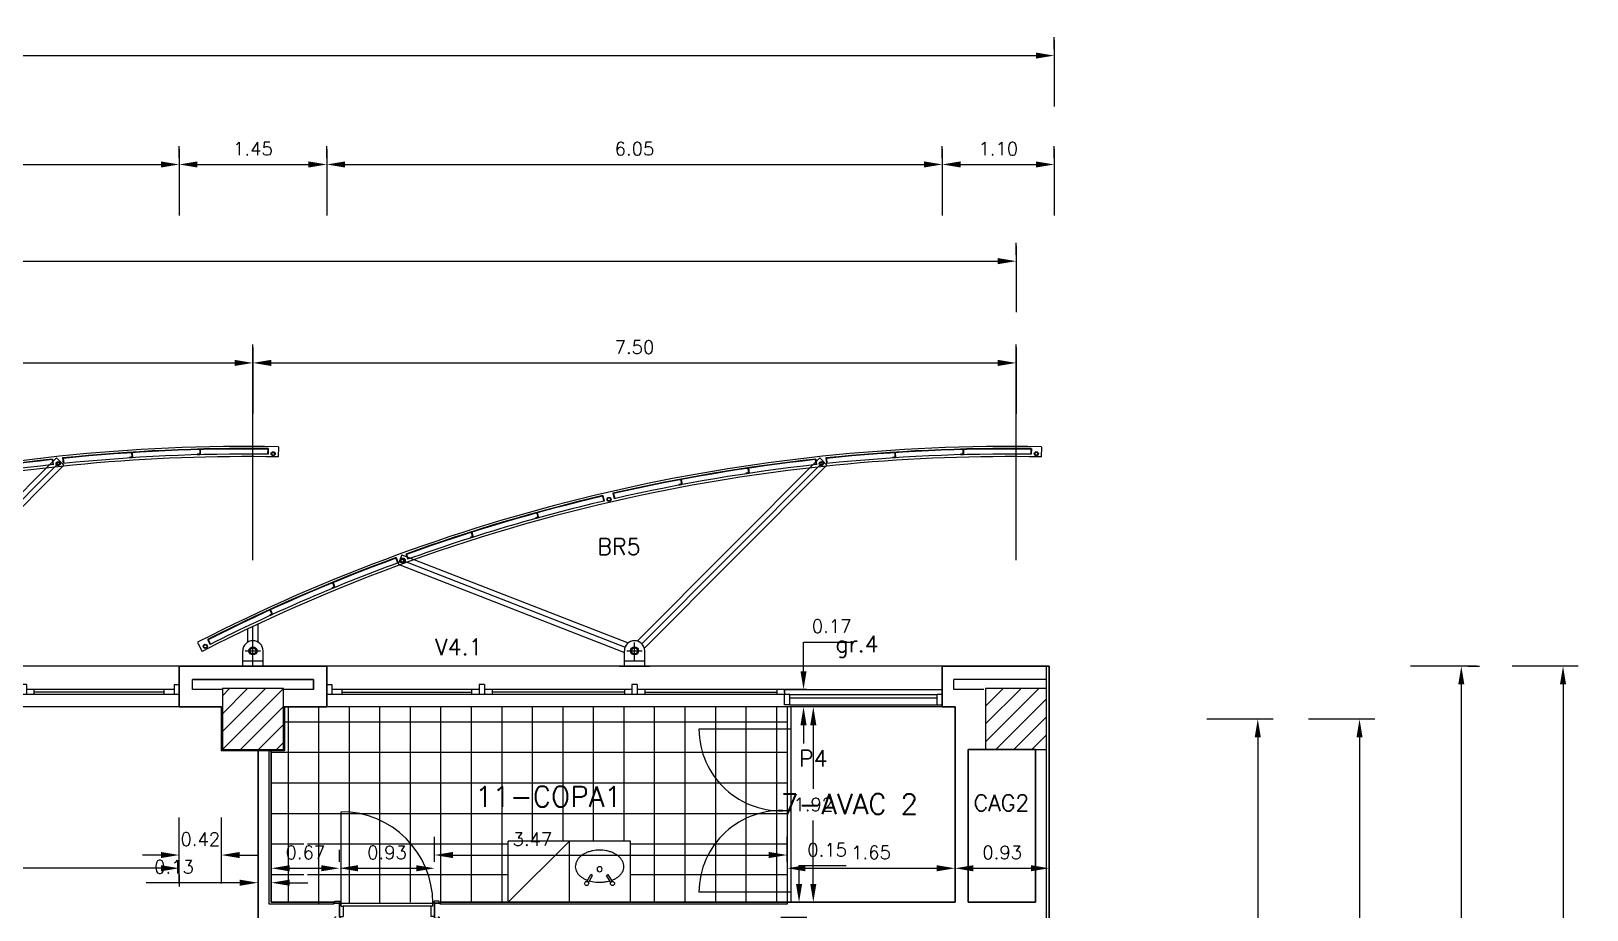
# Model space of a CAD drawing. Extents: x 19.8 to 90.6, y 5.5 to 74.
# Drawn here: x 71.85 to 87.14, y 65.36 to 74 of the extents above; entities that cross this region are included whole.
import ezdxf

# ---------------------------------------------------------------- set-up
doc = ezdxf.new("R2010")
doc.units = 0
doc.header["$MEASUREMENT"] = 0
for name, pattern in [('1st floor plan$0$Dash', [200, 100, -100]), ('1st floor plan$0$Default', [0]), ('Default', [0]), ('Solid', [0])]:
    doc.linetypes.add(name, pattern=pattern)
doc.layers.get('DEFPOINTS').update_dxf_attribs({"linetype": 'Solid'})
for name, color, linetype in [('1st floor plan$0$1F', 15, 'Continuous'), ('1st floor plan$0$1FIN', 15, 'Continuous'), ('1st floor plan$0$2F', 7, 'Continuous'), ('1st floor plan$0$2FIN', 7, 'Continuous'), ('1st floor plan$0$CAI', 52, 'Continuous'), ('1st floor plan$0$CAIX', 52, 'Continuous'), ('1st floor plan$0$Equipment', 92, '1st floor plan$0$Default'), ('1st floor plan$0$FACH', 142, 'Continuous'), ('1st floor plan$0$Hatch', 15, 'Continuous'), ('1st floor plan$0$Pillars', 30, 'Continuous'), ('Dimensions (COTAS)', 212, 'Solid'), ('Text O', 212, 'Default'), ('VAO', 132, 'Default'), ('Xref_Plan', 7, 'Continuous')]:
    doc.layers.add(name, color=color, linetype=linetype)
doc.layers.add('1st floor plan$0$Interior Walls', color=7, linetype='Continuous', lineweight=30)
doc.layers.add('1st floor plan$0$Partitions', color=7, linetype='Continuous', lineweight=30)
doc.layers.add('PAVM', color=8, linetype='Continuous', plot=False)
doc.styles.add('Simplex', font='SIMPLEX.SHX')
doc.dimstyles.get("Standard").update_dxf_attribs({"dimtxt": 0.13, "dimasz": 0.18, "dimexe": 0.18, "dimexo": 0.0625, "dimgap": 0.09, "dimtad": 1, "dimtih": 1, "dimtoh": 1, "dimzin": 0, "dimdsep": 46, "dimtxsty": 'Simplex', "dimcen": 0.09, "dimadec": 0, "dimazin": 0, "dimtfac": 1, "dimtofl": 0, "dimtmove": 0, "dimatfit": 3, "dimfxl": 1, "dimtolj": 1, "dimtzin": 0, "dimarcsym": 0})

# ---------------------------------------------------------------- blocks, each defined once
blk = doc.blocks.new('*D76')
at = {"layer": 'DEFPOINTS', "color": 0}
for p in [(29.026, 71.737), (81.526, 71.737), (81.526, 71.737)]:
    blk.add_point(p, dxfattribs=at)
at = {"layer": 'Dimensions (COTAS)', "color": 0, "lineweight": -2}
for p, q in [((29.026, 71.799), (29.026, 71.917)), ((81.526, 71.799), (81.526, 71.917)), ((29.206, 71.737), (81.346, 71.737))]:
    blk.add_line(p, q, dxfattribs=at)
at = {"layer": 'Dimensions (COTAS)', "color": 0}
for points in [[(29.206, 71.767), (29.206, 71.707), (29.026, 71.737)], [(81.346, 71.767), (81.346, 71.707), (81.526, 71.737)]]:
    blk.add_solid(points, dxfattribs=at)
at = {"layer": 'Dimensions (COTAS)', "color": 0, "insert": (55.276, 71.892), "char_height": 0.13, "attachment_point": 5, "style": 'Simplex'}
blk.add_mtext('\\A1;52.50', dxfattribs=at)
blk = doc.blocks.new('*D77')
at = {"layer": 'DEFPOINTS', "color": 0}
for p in [(28.506, 73.757), (81.901, 73.757), (81.901, 73.757)]:
    blk.add_point(p, dxfattribs=at)
at = {"layer": 'Dimensions (COTAS)', "color": 0, "lineweight": -2}
for p, q in [((28.506, 73.82), (28.506, 73.937)), ((81.901, 73.82), (81.901, 73.937)), ((28.686, 73.757), (81.721, 73.757))]:
    blk.add_line(p, q, dxfattribs=at)
at = {"layer": 'Dimensions (COTAS)', "color": 0}
for points in [[(28.686, 73.787), (28.686, 73.727), (28.506, 73.757)], [(81.721, 73.787), (81.721, 73.727), (81.901, 73.757)]]:
    blk.add_solid(points, dxfattribs=at)
at = {"layer": 'Dimensions (COTAS)', "color": 0, "insert": (55.204, 73.912), "char_height": 0.13, "attachment_point": 5, "style": 'Simplex'}
blk.add_mtext('\\A1;53.40', dxfattribs=at)
blk = doc.blocks.new('*D227')
at = {"layer": 'DEFPOINTS', "color": 0}
for p in [(84.901, 67.237), (84.901, 67.237), (84.901, 52.237)]:
    blk.add_point(p, dxfattribs=at)
at = {"layer": 'Dimensions (COTAS)', "color": 0, "lineweight": -2}
for p, q in [((84.839, 67.237), (84.721, 67.237)), ((84.901, 67.057), (84.901, 59.892)), ((84.901, 52.417), (84.901, 59.582)), ((84.839, 52.237), (84.721, 52.237))]:
    blk.add_line(p, q, dxfattribs=at)
at = {"layer": 'Dimensions (COTAS)', "color": 0}
for points in [[(84.871, 67.057), (84.931, 67.057), (84.901, 67.237)], [(84.871, 52.417), (84.931, 52.417), (84.901, 52.237)]]:
    blk.add_solid(points, dxfattribs=at)
at = {"layer": 'Dimensions (COTAS)', "color": 0, "insert": (84.901, 59.737), "char_height": 0.13, "attachment_point": 5, "style": 'Simplex'}
blk.add_mtext('\\A1;15.00', dxfattribs=at)
blk = doc.blocks.new('*D228')
at = {"layer": 'DEFPOINTS', "color": 0}
for p in [(85.901, 67.757), (85.901, 51.882), (85.901, 51.882)]:
    blk.add_point(p, dxfattribs=at)
at = {"layer": 'Dimensions (COTAS)', "color": 0, "lineweight": -2}
for p, q in [((85.964, 67.757), (86.081, 67.757)), ((85.901, 67.577), (85.901, 59.975)), ((85.901, 52.062), (85.901, 59.665)), ((85.839, 51.882), (85.721, 51.882))]:
    blk.add_line(p, q, dxfattribs=at)
at = {"layer": 'Dimensions (COTAS)', "color": 0}
for points in [[(85.871, 67.577), (85.931, 67.577), (85.901, 67.757)], [(85.871, 52.062), (85.931, 52.062), (85.901, 51.882)]]:
    blk.add_solid(points, dxfattribs=at)
at = {"layer": 'Dimensions (COTAS)', "color": 0, "insert": (85.901, 59.82), "char_height": 0.13, "attachment_point": 5, "style": 'Simplex'}
blk.add_mtext('\\A1;15.88', dxfattribs=at)
blk = doc.blocks.new('*D229')
at = {"layer": 'DEFPOINTS', "color": 0}
for p in [(86.901, 67.757), (86.901, 67.757), (86.901, 37.757)]:
    blk.add_point(p, dxfattribs=at)
at = {"layer": 'Dimensions (COTAS)', "color": 0, "lineweight": -2}
for p, q in [((86.839, 67.757), (86.721, 67.757)), ((86.901, 67.577), (86.901, 52.912)), ((86.901, 37.937), (86.901, 52.602)), ((86.839, 37.757), (86.721, 37.757))]:
    blk.add_line(p, q, dxfattribs=at)
at = {"layer": 'Dimensions (COTAS)', "color": 0}
for points in [[(86.871, 67.577), (86.931, 67.577), (86.901, 67.757)], [(86.871, 37.937), (86.931, 37.937), (86.901, 37.757)]]:
    blk.add_solid(points, dxfattribs=at)
at = {"layer": 'Dimensions (COTAS)', "color": 0, "insert": (86.901, 52.757), "char_height": 0.13, "attachment_point": 5, "style": 'Simplex'}
blk.add_mtext('\\A1;30.00', dxfattribs=at)
blk = doc.blocks.new('*D340')
at = {"layer": 'DEFPOINTS', "color": 0}
for p in [(74.026, 70.737), (66.526, 68.737), (74.026, 68.737)]:
    blk.add_point(p, dxfattribs=at)
at = {"layer": 'Dimensions (COTAS)', "color": 0, "lineweight": -2}
for p, q in [((66.526, 68.799), (66.526, 70.917)), ((74.026, 68.799), (74.026, 70.917)), ((66.706, 70.737), (73.846, 70.737))]:
    blk.add_line(p, q, dxfattribs=at)
at = {"layer": 'Dimensions (COTAS)', "color": 0}
for points in [[(66.706, 70.767), (66.706, 70.707), (66.526, 70.737)], [(73.846, 70.767), (73.846, 70.707), (74.026, 70.737)]]:
    blk.add_solid(points, dxfattribs=at)
at = {"layer": 'Dimensions (COTAS)', "color": 0, "insert": (70.276, 70.892), "char_height": 0.13, "attachment_point": 5, "style": 'Simplex'}
blk.add_mtext('\\A1;7.50', dxfattribs=at)
blk = doc.blocks.new('*D360')
at = {"layer": 'DEFPOINTS', "color": 0}
for p in [(81.526, 70.737), (74.026, 68.737), (81.526, 68.737)]:
    blk.add_point(p, dxfattribs=at)
at = {"layer": 'Dimensions (COTAS)', "color": 0, "lineweight": -2}
for p, q in [((74.026, 68.799), (74.026, 70.917)), ((81.526, 68.799), (81.526, 70.917)), ((74.206, 70.737), (81.346, 70.737))]:
    blk.add_line(p, q, dxfattribs=at)
at = {"layer": 'Dimensions (COTAS)', "color": 0}
for points in [[(74.206, 70.767), (74.206, 70.707), (74.026, 70.737)], [(81.346, 70.767), (81.346, 70.707), (81.526, 70.737)]]:
    blk.add_solid(points, dxfattribs=at)
at = {"layer": 'Dimensions (COTAS)', "color": 0, "insert": (77.776, 70.892), "char_height": 0.13, "attachment_point": 5, "style": 'Simplex'}
blk.add_mtext('\\A1;7.50', dxfattribs=at)
blk = doc.blocks.new('*D361')
at = {"layer": 'DEFPOINTS', "color": 0}
for p in [(79.276, 65.901), (75.811, 65.771), (79.276, 65.771)]:
    blk.add_point(p, dxfattribs=at)
at = {"layer": 'Dimensions (COTAS)', "color": 0, "lineweight": -2}
for p, q in [((75.811, 65.834), (75.811, 66.081)), ((79.276, 65.834), (79.276, 66.081)), ((75.991, 65.901), (79.096, 65.901))]:
    blk.add_line(p, q, dxfattribs=at)
at = {"layer": 'Dimensions (COTAS)', "color": 0}
for points in [[(75.991, 65.931), (75.991, 65.871), (75.811, 65.901)], [(79.096, 65.931), (79.096, 65.871), (79.276, 65.901)]]:
    blk.add_solid(points, dxfattribs=at)
at = {"layer": 'Dimensions (COTAS)', "color": 0, "insert": (76.773, 66.056), "char_height": 0.13, "attachment_point": 5, "style": 'Simplex'}
blk.add_mtext('\\A1;3.47', dxfattribs=at)
blk = doc.blocks.new('*D371')
at = {"layer": 'DEFPOINTS', "color": 0}
for p in [(67.251, 65.771), (67.251, 65.771), (73.301, 65.771)]:
    blk.add_point(p, dxfattribs=at)
at = {"layer": 'Dimensions (COTAS)', "color": 0, "lineweight": -2}
for p, q in [((67.251, 65.834), (67.251, 65.951)), ((73.121, 65.771), (67.431, 65.771)), ((73.301, 65.709), (73.301, 65.591))]:
    blk.add_line(p, q, dxfattribs=at)
at = {"layer": 'Dimensions (COTAS)', "color": 0}
for points in [[(67.431, 65.801), (67.431, 65.741), (67.251, 65.771)], [(73.121, 65.801), (73.121, 65.741), (73.301, 65.771)]]:
    blk.add_solid(points, dxfattribs=at)
at = {"layer": 'Dimensions (COTAS)', "color": 0, "insert": (70.276, 65.926), "char_height": 0.13, "attachment_point": 5, "style": 'Simplex'}
blk.add_mtext('\\A1;6.05', dxfattribs=at)
blk = doc.blocks.new('*D373')
at = {"layer": 'DEFPOINTS', "color": 0}
for p in [(74.206, 65.771), (74.877, 65.771), (74.877, 65.771)]:
    blk.add_point(p, dxfattribs=at)
at = {"layer": 'Dimensions (COTAS)', "color": 0, "lineweight": -2}
for p, q in [((74.206, 65.834), (74.206, 65.951)), ((74.877, 65.834), (74.877, 65.951)), ((74.386, 65.771), (74.697, 65.771))]:
    blk.add_line(p, q, dxfattribs=at)
at = {"layer": 'Dimensions (COTAS)', "color": 0}
for points in [[(74.386, 65.801), (74.386, 65.741), (74.206, 65.771)], [(74.697, 65.801), (74.697, 65.741), (74.877, 65.771)]]:
    blk.add_solid(points, dxfattribs=at)
at = {"layer": 'Dimensions (COTAS)', "color": 0, "insert": (74.542, 65.926), "char_height": 0.13, "attachment_point": 5, "style": 'Simplex'}
blk.add_mtext('\\A1;0.67', dxfattribs=at)
blk = doc.blocks.new('*D374')
at = {"layer": 'DEFPOINTS', "color": 0}
for p in [(73.301, 65.901), (73.301, 65.771), (73.716, 65.771)]:
    blk.add_point(p, dxfattribs=at)
at = {"layer": 'Dimensions (COTAS)', "color": 0, "lineweight": -2}
for p, q in [((73.301, 65.834), (73.301, 66.081)), ((73.716, 65.834), (73.716, 66.081)), ((73.121, 65.901), (72.941, 65.901)), ((73.896, 65.901), (74.076, 65.901))]:
    blk.add_line(p, q, dxfattribs=at)
at = {"layer": 'Dimensions (COTAS)', "color": 0}
for points in [[(73.121, 65.931), (73.121, 65.871), (73.301, 65.901)], [(73.896, 65.931), (73.896, 65.871), (73.716, 65.901)]]:
    blk.add_solid(points, dxfattribs=at)
at = {"layer": 'Dimensions (COTAS)', "color": 0, "insert": (73.509, 66.056), "char_height": 0.13, "attachment_point": 5, "style": 'Simplex'}
blk.add_mtext('\\A1;0.42', dxfattribs=at)
blk = doc.blocks.new('L')
at = {"color": 0}
blk.add_line((0, 0.15), (0, -0.5), dxfattribs=at)
blk = doc.blocks.new('*D375')
at = {"layer": 'DEFPOINTS', "color": 0}
for p in [(74.076, 65.771), (74.206, 65.771), (74.206, 65.629)]:
    blk.add_point(p, dxfattribs=at)
at = {"layer": 'Dimensions (COTAS)', "color": 0, "lineweight": -2}
for p, q in [((73.896, 65.629), (72.976, 65.629)), ((74.076, 65.709), (74.076, 65.449)), ((74.206, 65.709), (74.206, 65.449)), ((74.386, 65.629), (74.566, 65.629))]:
    blk.add_line(p, q, dxfattribs=at)
at = {"layer": 'Dimensions (COTAS)', "color": 0}
for points in [[(73.896, 65.659), (73.896, 65.599), (74.076, 65.629)], [(74.386, 65.659), (74.386, 65.599), (74.206, 65.629)]]:
    blk.add_solid(points, dxfattribs=at)
at = {"layer": 'Dimensions (COTAS)', "color": 0, "insert": (73.251, 65.784), "char_height": 0.13, "attachment_point": 5, "style": 'Simplex'}
blk.add_mtext('\\A1;0.13', dxfattribs=at)
blk = doc.blocks.new('P90-13')
at = {"color": 0}
for p, q in [((0, 0), (0, 0.9)), ((-0.062, 0.005), (-0.062, 0.02)), ((-0.062, 0.02), (-0.012, 0.02)), ((-0.062, 0.005), (-0.057, 0.005)), ((-0.057, 0), (-0.057, 0.005)), ((-0.017, 0), (-0.017, 0.005)), ((-0.017, 0.005), (-0.012, 0.005)), ((-0.017, 0), (0, 0)), ((-0.012, 0.005), (-0.012, 0.02)), ((0, 0), (0.9, 0)), ((0, -0.03), (0, 0)), ((0.962, 0.02), (0.912, 0.02)), ((0.912, 0.005), (0.912, 0.02)), ((0.917, 0.005), (0.912, 0.005)), ((0.917, 0), (0.917, 0.005)), ((0.962, 0.005), (0.957, 0.005)), ((0.957, 0), (0.957, 0.005)), ((0.962, 0.005), (0.962, 0.02)), ((-0.062, -0.135), (-0.062, -0.15)), ((-0.062, -0.135), (-0.057, -0.135)), ((-0.062, -0.15), (-0.012, -0.15)), ((-0.057, -0.13), (-0.057, -0.135)), ((-0.017, -0.13), (-0.017, -0.135)), ((-0.017, -0.13), (0.02, -0.13)), ((-0.017, -0.135), (-0.012, -0.135)), ((-0.012, -0.135), (-0.012, -0.15)), ((0, -0.03), (0.02, -0.03)), ((0.88, -0.03), (0.02, -0.03)), ((0.02, -0.03), (0.02, -0.13)), ((0.9, -0.03), (0.88, -0.03)), ((0.88, -0.03), (0.88, -0.13)), ((0.917, -0.13), (0.88, -0.13)), ((0.917, 0), (0.9, 0)), ((0.9, -0.03), (0.9, 0)), ((0.917, -0.135), (0.912, -0.135)), ((0.912, -0.135), (0.912, -0.15)), ((0.962, -0.15), (0.912, -0.15)), ((0.917, -0.13), (0.917, -0.135)), ((0.957, -0.13), (0.957, -0.135)), ((0.962, -0.135), (0.957, -0.135)), ((0.962, -0.135), (0.962, -0.15))]:
    blk.add_line(p, q, dxfattribs=at)
blk.add_arc((0, 0), 0.9, 360, 90, dxfattribs=at)
blk = doc.blocks.new('*D376')
at = {"layer": 'DEFPOINTS', "color": 0}
for p in [(74.877, 65.771), (75.811, 65.771), (75.811, 65.771)]:
    blk.add_point(p, dxfattribs=at)
at = {"layer": 'Dimensions (COTAS)', "color": 0, "lineweight": -2}
for p, q in [((74.877, 65.834), (74.877, 65.951)), ((75.811, 65.834), (75.811, 65.951)), ((75.057, 65.771), (75.631, 65.771))]:
    blk.add_line(p, q, dxfattribs=at)
at = {"layer": 'Dimensions (COTAS)', "color": 0}
for points in [[(75.057, 65.801), (75.057, 65.741), (74.877, 65.771)], [(75.631, 65.801), (75.631, 65.741), (75.811, 65.771)]]:
    blk.add_solid(points, dxfattribs=at)
at = {"layer": 'Dimensions (COTAS)', "color": 0, "insert": (75.344, 65.926), "char_height": 0.13, "attachment_point": 5, "style": 'Simplex'}
blk.add_mtext('\\A1;0.93', dxfattribs=at)
blk = doc.blocks.new('*D377')
at = {"layer": 'DEFPOINTS', "color": 0}
for p in [(83.901, 67.237), (83.901, 67.237), (83.901, 59.737)]:
    blk.add_point(p, dxfattribs=at)
at = {"layer": 'Dimensions (COTAS)', "color": 0, "lineweight": -2}
for p, q in [((83.839, 67.237), (83.721, 67.237)), ((83.901, 67.057), (83.901, 63.642)), ((83.901, 59.917), (83.901, 63.332)), ((83.839, 59.737), (83.721, 59.737))]:
    blk.add_line(p, q, dxfattribs=at)
at = {"layer": 'Dimensions (COTAS)', "color": 0}
for points in [[(83.871, 67.057), (83.931, 67.057), (83.901, 67.237)], [(83.871, 59.917), (83.931, 59.917), (83.901, 59.737)]]:
    blk.add_solid(points, dxfattribs=at)
at = {"layer": 'Dimensions (COTAS)', "color": 0, "insert": (83.901, 63.487), "char_height": 0.13, "attachment_point": 5, "style": 'Simplex'}
blk.add_mtext('\\A1;7.50', dxfattribs=at)
blk = doc.blocks.new('*D391')
at = {"layer": 'DEFPOINTS', "color": 0}
for p in [(79.437, 67.527), (79.533, 67.527), (79.533, 67.357)]:
    blk.add_point(p, dxfattribs=at)
at = {"layer": 'Dimensions (COTAS)', "color": 0, "lineweight": -2}
for p, q in [((79.437, 67.707), (79.437, 67.994)), ((79.437, 67.994), (79.898, 67.994)), ((79.47, 67.527), (79.257, 67.527)), ((79.47, 67.357), (79.257, 67.357)), ((79.437, 67.177), (79.437, 66.997))]:
    blk.add_line(p, q, dxfattribs=at)
at = {"layer": 'Dimensions (COTAS)', "color": 0}
for points in [[(79.407, 67.707), (79.467, 67.707), (79.437, 67.527)], [(79.407, 67.177), (79.467, 67.177), (79.437, 67.357)]]:
    blk.add_solid(points, dxfattribs=at)
at = {"layer": 'Dimensions (COTAS)', "color": 0, "insert": (79.713, 68.149), "char_height": 0.13, "attachment_point": 5, "style": 'Simplex'}
blk.add_mtext('\\A1;0.17', dxfattribs=at)
blk = doc.blocks.new('*D392')
at = {"layer": 'DEFPOINTS', "color": 0}
for p in [(79.533, 67.357), (79.533, 67.357), (79.533, 65.437)]:
    blk.add_point(p, dxfattribs=at)
at = {"layer": 'Dimensions (COTAS)', "color": 0, "lineweight": -2}
for p, q in [((79.47, 67.357), (79.353, 67.357)), ((79.533, 67.177), (79.533, 66.552)), ((79.533, 65.617), (79.533, 66.242)), ((79.47, 65.437), (79.353, 65.437))]:
    blk.add_line(p, q, dxfattribs=at)
at = {"layer": 'Dimensions (COTAS)', "color": 0}
for points in [[(79.503, 67.177), (79.563, 67.177), (79.533, 67.357)], [(79.503, 65.617), (79.563, 65.617), (79.533, 65.437)]]:
    blk.add_solid(points, dxfattribs=at)
at = {"layer": 'Dimensions (COTAS)', "color": 0, "insert": (79.533, 66.397), "char_height": 0.13, "attachment_point": 5, "style": 'Simplex'}
blk.add_mtext('\\A1;1.92', dxfattribs=at)
blk = doc.blocks.new('*D393')
at = {"layer": 'DEFPOINTS', "color": 0}
for p in [(79.276, 65.771), (80.926, 65.771), (80.926, 65.771)]:
    blk.add_point(p, dxfattribs=at)
at = {"layer": 'Dimensions (COTAS)', "color": 0, "lineweight": -2}
for p, q in [((79.276, 65.834), (79.276, 65.951)), ((80.926, 65.834), (80.926, 65.951)), ((79.456, 65.771), (80.746, 65.771))]:
    blk.add_line(p, q, dxfattribs=at)
at = {"layer": 'Dimensions (COTAS)', "color": 0}
for points in [[(79.456, 65.801), (79.456, 65.741), (79.276, 65.771)], [(80.746, 65.801), (80.746, 65.741), (80.926, 65.771)]]:
    blk.add_solid(points, dxfattribs=at)
at = {"layer": 'Dimensions (COTAS)', "color": 0, "insert": (80.101, 65.926), "char_height": 0.13, "attachment_point": 5, "style": 'Simplex'}
blk.add_mtext('\\A1;1.65', dxfattribs=at)
blk = doc.blocks.new('*D394')
at = {"layer": 'DEFPOINTS', "color": 0}
for p in [(79.393, 65.437), (79.533, 65.437), (79.533, 65.287)]:
    blk.add_point(p, dxfattribs=at)
at = {"layer": 'Dimensions (COTAS)', "color": 0, "lineweight": -2}
for p, q in [((79.393, 65.617), (79.393, 65.797)), ((79.393, 65.797), (79.855, 65.797)), ((79.47, 65.437), (79.213, 65.437)), ((79.47, 65.287), (79.213, 65.287)), ((79.393, 65.107), (79.393, 64.927))]:
    blk.add_line(p, q, dxfattribs=at)
at = {"layer": 'Dimensions (COTAS)', "color": 0}
for points in [[(79.363, 65.617), (79.423, 65.617), (79.393, 65.437)], [(79.363, 65.107), (79.423, 65.107), (79.393, 65.287)]]:
    blk.add_solid(points, dxfattribs=at)
at = {"layer": 'Dimensions (COTAS)', "color": 0, "insert": (79.669, 65.952), "char_height": 0.13, "attachment_point": 5, "style": 'Simplex'}
blk.add_mtext('\\A1;0.15', dxfattribs=at)
blk = doc.blocks.new('*D395')
at = {"layer": 'DEFPOINTS', "color": 0}
for p in [(80.926, 65.771), (81.851, 65.771), (81.851, 65.771)]:
    blk.add_point(p, dxfattribs=at)
at = {"layer": 'Dimensions (COTAS)', "color": 0, "lineweight": -2}
for p, q in [((80.926, 65.834), (80.926, 65.951)), ((81.851, 65.834), (81.851, 65.951)), ((81.106, 65.771), (81.671, 65.771))]:
    blk.add_line(p, q, dxfattribs=at)
at = {"layer": 'Dimensions (COTAS)', "color": 0}
for points in [[(81.106, 65.801), (81.106, 65.741), (80.926, 65.771)], [(81.671, 65.801), (81.671, 65.741), (81.851, 65.771)]]:
    blk.add_solid(points, dxfattribs=at)
at = {"layer": 'Dimensions (COTAS)', "color": 0, "insert": (81.389, 65.926), "char_height": 0.13, "attachment_point": 5, "style": 'Simplex'}
blk.add_mtext('\\A1;0.93', dxfattribs=at)
blk = doc.blocks.new('*D396')
at = {"layer": 'DEFPOINTS', "color": 0}
for p in [(74.751, 72.687), (80.801, 72.687), (80.801, 72.687)]:
    blk.add_point(p, dxfattribs=at)
at = {"layer": 'Dimensions (COTAS)', "color": 0, "lineweight": -2}
for p, q in [((74.751, 72.749), (74.751, 72.867)), ((74.931, 72.687), (80.621, 72.687)), ((80.801, 72.624), (80.801, 72.507))]:
    blk.add_line(p, q, dxfattribs=at)
at = {"layer": 'Dimensions (COTAS)', "color": 0}
for points in [[(74.931, 72.717), (74.931, 72.657), (74.751, 72.687)], [(80.621, 72.717), (80.621, 72.657), (80.801, 72.687)]]:
    blk.add_solid(points, dxfattribs=at)
at = {"layer": 'Dimensions (COTAS)', "color": 0, "insert": (77.776, 72.842), "char_height": 0.13, "attachment_point": 5, "style": 'Simplex'}
blk.add_mtext('\\A1;6.05', dxfattribs=at)
blk = doc.blocks.new('*D397')
at = {"layer": 'DEFPOINTS', "color": 0}
for p in [(67.251, 72.687), (73.301, 72.687), (73.301, 72.687)]:
    blk.add_point(p, dxfattribs=at)
at = {"layer": 'Dimensions (COTAS)', "color": 0, "lineweight": -2}
for p, q in [((67.251, 72.749), (67.251, 72.867)), ((73.301, 72.749), (73.301, 72.867)), ((67.431, 72.687), (73.121, 72.687))]:
    blk.add_line(p, q, dxfattribs=at)
at = {"layer": 'Dimensions (COTAS)', "color": 0}
for points in [[(67.431, 72.717), (67.431, 72.657), (67.251, 72.687)], [(73.121, 72.717), (73.121, 72.657), (73.301, 72.687)]]:
    blk.add_solid(points, dxfattribs=at)
at = {"layer": 'Dimensions (COTAS)', "color": 0, "insert": (70.276, 72.842), "char_height": 0.13, "attachment_point": 5, "style": 'Simplex'}
blk.add_mtext('\\A1;6.05', dxfattribs=at)
blk = doc.blocks.new('*D398')
at = {"layer": 'DEFPOINTS', "color": 0}
for p in [(73.301, 72.687), (74.751, 72.687), (74.751, 72.687)]:
    blk.add_point(p, dxfattribs=at)
at = {"layer": 'Dimensions (COTAS)', "color": 0, "lineweight": -2}
for p, q in [((73.301, 72.749), (73.301, 72.867)), ((73.481, 72.687), (74.571, 72.687)), ((74.751, 72.624), (74.751, 72.507))]:
    blk.add_line(p, q, dxfattribs=at)
at = {"layer": 'Dimensions (COTAS)', "color": 0}
for points in [[(73.481, 72.717), (73.481, 72.657), (73.301, 72.687)], [(74.571, 72.717), (74.571, 72.657), (74.751, 72.687)]]:
    blk.add_solid(points, dxfattribs=at)
at = {"layer": 'Dimensions (COTAS)', "color": 0, "insert": (74.026, 72.842), "char_height": 0.13, "attachment_point": 5, "style": 'Simplex'}
blk.add_mtext('\\A1;1.45', dxfattribs=at)
blk = doc.blocks.new('*D399')
at = {"layer": 'DEFPOINTS', "color": 0}
for p in [(80.801, 72.687), (81.901, 72.687), (81.901, 72.687)]:
    blk.add_point(p, dxfattribs=at)
at = {"layer": 'Dimensions (COTAS)', "color": 0, "lineweight": -2}
for p, q in [((80.801, 72.749), (80.801, 72.867)), ((81.901, 72.749), (81.901, 72.867)), ((80.981, 72.687), (81.721, 72.687))]:
    blk.add_line(p, q, dxfattribs=at)
at = {"layer": 'Dimensions (COTAS)', "color": 0}
for points in [[(80.981, 72.717), (80.981, 72.657), (80.801, 72.687)], [(81.721, 72.717), (81.721, 72.657), (81.901, 72.687)]]:
    blk.add_solid(points, dxfattribs=at)
at = {"layer": 'Dimensions (COTAS)', "color": 0, "insert": (81.351, 72.842), "char_height": 0.13, "attachment_point": 5, "style": 'Simplex'}
blk.add_mtext('\\A1;1.10', dxfattribs=at)
blk = doc.blocks.new('1st floor plan$0$J1')
at = {"layer": '1st floor plan$0$2F', "linetype": 'Continuous'}
for p, q in [((6.05, 0.4), (0, 0.4)), ((6.05, 0), (0, 0))]:
    blk.add_line(p, q, dxfattribs=at)
at = {"layer": '1st floor plan$0$CAI'}
for p, q in [((0, 0.22), (0.05, 0.22)), ((0, 0.12), (0, 0.22)), ((2.925, 0.17), (2.925, 0.12)), ((3, 0.22), (3, 0.12)), ((3.05, 0.22), (3.05, 0.12)), ((3.125, 0.17), (3.125, 0.12)), ((6.05, 0.22), (6.05, 0.12))]:
    blk.add_line(p, q, dxfattribs=at)
at = {"layer": '1st floor plan$0$CAI', "linetype": 'Continuous'}
for p, q in [((0.05, 0.22), (0.05, 0.12)), ((1.5, 0.17), (0.05, 0.17)), ((0.15, 0.17), (0.15, 0.12)), ((1.425, 0.12), (1.425, 0.17)), ((1.55, 0.22), (1.5, 0.22)), ((1.5, 0.22), (1.5, 0.12)), ((1.55, 0.22), (1.55, 0.12)), ((3, 0.17), (1.55, 0.17)), ((1.625, 0.17), (1.625, 0.12)), ((3.05, 0.22), (3, 0.22)), ((4.5, 0.17), (3.05, 0.17)), ((4.425, 0.17), (4.425, 0.12)), ((4.55, 0.22), (4.5, 0.22)), ((4.5, 0.22), (4.5, 0.12)), ((4.55, 0.22), (4.55, 0.12)), ((6, 0.17), (4.55, 0.17)), ((4.625, 0.12), (4.625, 0.17)), ((5.9, 0.17), (5.9, 0.12)), ((6, 0.22), (6.05, 0.22)), ((6, 0.22), (6, 0.12)), ((6.05, 0.12), (0, 0.12)), ((1.55, 0.12), (1.5, 0.12))]:
    blk.add_line(p, q, dxfattribs=at)
at = {"layer": '1st floor plan$0$CAI', "color": 15}
for p, q in [((0.15, 0.145), (1.425, 0.145)), ((2.925, 0.145), (1.625, 0.145)), ((3.125, 0.145), (4.425, 0.145)), ((5.9, 0.145), (4.625, 0.145))]:
    blk.add_line(p, q, dxfattribs=at)
blk = doc.blocks.new('1st floor plan$0$BR 5')
at = {"color": 0}
for p, q in [((4, 2.156), (3.998, 2.056)), ((1.82, 2.046), (0.026, 0.247)), ((1.836, 1.991), (0.071, 0.221)), ((1.776, 2.03), (1.782, 1.98)), ((1.776, 2.03), (1.782, 1.98)), ((1.781, 2.035), (1.787, 1.98)), ((1.781, 2.035), (1.787, 1.98)), ((1.82, 2.046), (1.891, 1.975)), ((1.88, 2.046), (1.886, 1.991)), ((1.886, 2.041), (1.891, 1.991)), ((2.535, 2.051), (2.535, 2.046)), ((2.535, 2.051), (2.535, 2.046)), ((2.557, 2.098), (2.559, 2.053)), ((2.557, 2.098), (2.559, 2.053)), ((2.562, 2.098), (2.565, 2.048)), ((2.562, 2.098), (2.565, 2.048)), ((3.203, 2.082), (3.203, 2.077)), ((3.203, 2.082), (3.203, 2.077)), ((3.227, 2.128), (3.228, 2.083)), ((3.227, 2.128), (3.228, 2.083)), ((3.232, 2.128), (3.233, 2.078)), ((3.232, 2.128), (3.233, 2.078)), ((3.895, 2.133), (3.894, 2.083)), ((3.895, 2.133), (3.894, 2.083)), ((3.9, 2.138), (3.899, 2.083)), ((3.9, 2.138), (3.899, 2.083)), ((1.891, 1.975), (0.097, 0.176)), ((1.096, 1.896), (1.096, 1.891)), ((1.096, 1.896), (1.096, 1.891)), ((1.114, 1.944), (1.12, 1.899)), ((1.114, 1.944), (1.12, 1.899)), ((1.119, 1.945), (1.126, 1.895)), ((1.119, 1.945), (1.126, 1.895)), ((-0.213, 1.699), (-0.2, 1.645)), ((-0.213, 1.699), (-0.2, 1.645)), ((-0.207, 1.695), (-0.195, 1.647)), ((-0.207, 1.695), (-0.195, 1.647)), ((0.436, 1.784), (0.437, 1.779)), ((0.436, 1.784), (0.437, 1.779)), ((0.452, 1.833), (0.461, 1.788)), ((0.452, 1.833), (0.461, 1.788)), ((0.457, 1.833), (0.467, 1.784)), ((0.457, 1.833), (0.467, 1.784)), ((-0.314, 1.67), (-0.303, 1.622)), ((-0.31, 1.676), (-0.298, 1.623)), ((-0.973, 1.455), (-0.972, 1.45)), ((-0.961, 1.505), (-0.949, 1.462)), ((-0.956, 1.507), (-0.943, 1.458)), ((-1.614, 1.264), (-1.613, 1.259)), ((-1.604, 1.315), (-1.591, 1.272)), ((-1.599, 1.316), (-1.584, 1.268)), ((-2.287, 1.094), (-2.323, 1.001)), ((-2.287, 1.094), (-0.063, 0.228)), ((-2.248, 1.101), (-2.229, 1.05)), ((-2.242, 1.098), (-2.225, 1.051)), ((-2.345, 1.061), (-2.328, 1.014)), ((-2.342, 1.067), (-2.323, 1.016)), ((-2.342, 1.067), (-2.323, 1.016)), ((-2.323, 1.001), (-0.1, 0.135)), ((-2.278, 1.037), (-0.093, 0.186)), ((-2.974, 0.767), (-2.972, 0.763)), ((-2.968, 0.819), (-2.951, 0.777)), ((-2.963, 0.821), (-2.944, 0.774)), ((-3.587, 0.5), (-3.585, 0.495)), ((-3.583, 0.551), (-3.564, 0.51)), ((-3.578, 0.553), (-3.557, 0.508)), ((-3.8, 0.237), (-3.8, 0.367)), ((-3.75, 0.25), (-3.75, 0.391)), ((-3.75, -0.008), (-3.75, 0.308)), ((-3.7, 0.237), (-3.7, 0.414)), ((-4.295, 0.234), (-4.249, 0.145)), ((-4.196, 0.262), (-4.171, 0.213)), ((-4.19, 0.26), (-4.167, 0.215)), ((-3.75, 0.05), (-3.75, 0.233)), ((0, 0.05), (0, 0.233)), ((-3.85, 0), (-3.85, 0.15)), ((-3.65, 0.05), (-3.85, 0.05)), ((-3.825, 0.15), (-3.675, 0.15)), ((-3.65, 0), (-3.65, 0.15)), ((-0.1, 0), (-0.1, 0.15)), ((0.1, 0.05), (-0.1, 0.05)), ((-0.075, 0.15), (0.075, 0.15)), ((0.1, 0), (0.1, 0.15))]:
    blk.add_line(p, q, dxfattribs=at)
at = {"color": 0, "linetype": 'Continuous'}
blk.add_line((-0.15, 0), (0.15, 0), dxfattribs=at)
at = {"color": 0}
for centre, radius in [((1.836, 1.991), 0.02), ((1.836, 1.991), 0.015), ((3.949, 2.087), 0.02), ((3.949, 2.087), 0.015), ((-0.25, 1.639), 0.02), ((-0.25, 1.639), 0.015), ((-2.278, 1.037), 0.025), ((-2.278, 1.037), 0.015), ((-4.218, 0.195), 0.02), ((-4.218, 0.195), 0.015), ((-3.75, 0.15), 0.04), ((-3.75, 0.15), 0.03), ((0, 0.15), 0.04), ((0, 0.15), 0.03)]:
    blk.add_circle(centre, radius, dxfattribs=at)
at = {"color": 0, "linetype": 'Continuous'}
for radius, start, end in [(17.5, 88.9663, 117.1249), (17.4, 88.9654, 101.4942), (17.4, 101.4942, 117.1258)]:
    blk.add_arc((3.684, -15.341), radius, start, end, dxfattribs=at)
at = {"color": 0, "linetype": '1st floor plan$0$Dash'}
for radius, start, end in [(17.48, 96.2517, 102.8817), (17.48, 96.2517, 102.8817), (17.475, 96.2682, 102.8653), (17.475, 96.2682, 102.8653), (17.48, 89.2939, 95.924), (17.48, 89.2939, 95.924), (17.475, 89.3104, 95.9076), (17.475, 89.3104, 95.9076), (17.43, 93.7001, 93.7823), (17.43, 93.7001, 93.7823), (17.425, 93.6837, 93.7823), (17.425, 93.6837, 93.7823), (17.43, 91.5011, 91.5833), (17.43, 91.5011, 91.5833), (17.425, 91.4846, 91.5833), (17.425, 91.4846, 91.5833), (17.43, 98.4588, 98.541), (17.43, 98.4588, 98.541), (17.425, 98.4424, 98.5411), (17.425, 98.4424, 98.5411), (17.43, 100.6579, 100.74), (17.43, 100.6579, 100.74), (17.425, 100.6414, 100.7401), (17.425, 100.6414, 100.7401), (17.48, 103.2095, 109.8396), (17.475, 103.226, 109.8231), (17.43, 105.4166, 105.4988), (17.425, 105.4002, 105.4988), (17.43, 107.6156, 107.6978), (17.425, 107.5992, 107.6978), (17.48, 110.1673, 116.7973), (17.475, 110.1838, 116.7809), (17.43, 112.3744, 112.4565), (17.425, 112.3579, 112.4566), (17.43, 114.5734, 114.6556), (17.425, 114.5569, 114.6556)]:
    blk.add_arc((3.684, -15.341), radius, start, end, dxfattribs=at)
at = {"color": 0}
for centre, radius, start, end in [((3.684, -15.341), 17.425, 89.2945, 95.9235), ((3.684, -15.341), 17.425, 96.2523, 102.8813), ((3.684, -15.341), 17.425, 96.2523, 102.8813), ((3.684, -15.341), 17.425, 103.2101, 109.839), ((3.684, -15.341), 17.425, 110.1678, 116.7968), ((-3.75, 0.15), 0.1, 0, 180), ((0, 0.15), 0.1, 0, 180)]:
    blk.add_arc(centre, radius, start, end, dxfattribs=at)
blk = doc.blocks.new('1st floor plan$0$P2')
at = {"layer": '1st floor plan$0$Hatch'}
h = blk.add_hatch(dxfattribs=at)
h.set_pattern_fill('ANSI31', color=256, style=0)
h.set_pattern_definition([(45, (-41.75321, -29.09718), (-0.08838835, 0.08838835), [])])
h.paths.add_polyline_path([(-0.3, 0.3), (-0.3, -0.3), (0.3, -0.3), (0.3, 0.3)])
at = {"layer": '1st floor plan$0$Pillars'}
blk.add_lwpolyline([(-0.3, -0.3), (0.3, -0.3), (0.3, 0.3), (-0.3, 0.3)], close=True, dxfattribs=at)
blk = doc.blocks.new('1st floor plan$0$P1')
at = {"layer": '1st floor plan$0$1F'}
blk.add_lwpolyline([(-0.3, 0.29), (-0.595, 0.29), (-0.595, 0.39), (0.595, 0.39), (0.595, 0.29), (0.3, 0.29)], dxfattribs=at)
at = {"layer": '1st floor plan$0$Partitions'}
blk.add_lwpolyline([(-0.725, 0.12), (-0.31, 0.12), (-0.31, -0.31), (0.31, -0.31), (0.31, 0.12), (0.725, 0.12), (0.725, 0.52), (-0.725, 0.52)], close=True, dxfattribs=at)
at = {"layer": '1st floor plan$0$Interior Walls'}
blk.add_blockref('1st floor plan$0$P2', (0, 0), dxfattribs=at)
blk = doc.blocks.new('1st floor plan')
at = {"layer": '1st floor plan$0$1FIN'}
for p, q in [((73.431, 67.527), (73.431, 67.627)), ((74.621, 67.627), (73.431, 67.627)), ((74.621, 67.527), (74.621, 67.627)), ((80.914, 67.527), (80.914, 67.627)), ((81.826, 67.627), (80.914, 67.627)), ((73.726, 67.527), (73.431, 67.527)), ((74.621, 67.527), (74.326, 67.527)), ((81.209, 67.527), (80.914, 67.527)), ((73.716, 67.357), (73.726, 67.357)), ((74.336, 67.357), (74.326, 67.357))]:
    blk.add_line(p, q, dxfattribs=at)
at = {"layer": '1st floor plan$0$2FIN'}
for p, q in [((80.801, 67.757), (74.751, 67.757)), ((81.826, 58.912), (81.826, 67.757)), ((80.801, 67.357), (74.751, 67.357)), ((74.186, 65.417), (74.186, 66.927)), ((74.822, 65.417), (74.186, 65.417)), ((74.822, 65.417), (74.822, 65.427)), ((75.866, 65.417), (75.866, 65.427)), ((79.276, 65.417), (75.866, 65.417)), ((79.276, 65.437), (79.276, 65.417))]:
    blk.add_line(p, q, dxfattribs=at)
at = {"layer": '1st floor plan$0$CAIX'}
for p, q in [((74.751, 67.477), (74.751, 67.577)), ((74.751, 67.577), (74.801, 67.577)), ((79.301, 67.477), (74.751, 67.477)), ((74.801, 67.577), (74.801, 67.477)), ((76.251, 67.527), (74.801, 67.527)), ((74.901, 67.527), (74.901, 67.477)), ((76.176, 67.477), (76.176, 67.527)), ((76.251, 67.577), (76.251, 67.477)), ((76.301, 67.577), (76.251, 67.577)), ((76.301, 67.477), (76.251, 67.477)), ((76.301, 67.577), (76.301, 67.477)), ((77.751, 67.527), (76.301, 67.527)), ((76.376, 67.527), (76.376, 67.477)), ((77.676, 67.527), (77.676, 67.477)), ((77.751, 67.577), (77.751, 67.477)), ((77.801, 67.577), (77.751, 67.577)), ((77.801, 67.577), (77.801, 67.477)), ((79.251, 67.527), (77.801, 67.527)), ((77.876, 67.527), (77.876, 67.477)), ((79.176, 67.527), (79.176, 67.477)), ((79.251, 67.527), (79.251, 67.477)), ((79.251, 67.377), (79.251, 67.477)), ((79.301, 67.377), (79.301, 67.477)), ((80.751, 67.377), (80.751, 67.477)), ((80.801, 67.477), (80.751, 67.477)), ((79.301, 67.377), (79.251, 67.377)), ((80.751, 67.377), (80.801, 67.377))]:
    blk.add_line(p, q, dxfattribs=at)
at = {"layer": '1st floor plan$0$CAIX', "color": 15}
for p, q in [((74.901, 67.502), (76.176, 67.502)), ((77.676, 67.502), (76.376, 67.502)), ((77.876, 67.502), (79.176, 67.502)), ((79.251, 67.527), (80.801, 67.527)), ((79.251, 67.497), (79.251, 67.527)), ((79.301, 67.477), (80.751, 67.477)), ((79.301, 67.447), (80.751, 67.447)), ((79.301, 67.377), (80.751, 67.377))]:
    blk.add_line(p, q, dxfattribs=at)
at = {"layer": '1st floor plan$0$Equipment'}
for p, q in [((76.536, 65.437), (77.136, 66.037)), ((76.536, 65.437), (76.536, 66.037)), ((77.736, 66.037), (76.536, 66.037)), ((77.136, 65.437), (77.136, 66.037)), ((77.736, 65.437), (77.736, 66.037)), ((77.307, 65.641), (77.347, 65.709)), ((77.324, 65.63), (77.364, 65.699)), ((77.364, 65.699), (77.347, 65.709)), ((77.501, 65.699), (77.518, 65.709)), ((77.542, 65.63), (77.501, 65.699)), ((77.559, 65.641), (77.518, 65.709))]:
    blk.add_line(p, q, dxfattribs=at)
for points in [[(77.367, 65.943, 0.02503), (77.331, 65.934, 0.032621), (77.296, 65.921, 0.040035), (77.269, 65.906, 0.035303), (77.245, 65.887, 0.038321), (77.225, 65.867, 0.054379), (77.209, 65.842, 0.054586), (77.198, 65.814, 0.060889), (77.194, 65.784, 0.075785), (77.198, 65.758, 0.060002), (77.208, 65.735, 0.046948), (77.225, 65.711, 0.043635), (77.247, 65.69, 0.038584), (77.274, 65.672, 0.028735), (77.303, 65.657, 0.012881), (77.314, 65.653, 0.027941)], [(77.552, 65.653, 0.012883), (77.563, 65.657, 0.028735), (77.592, 65.672, 0.038584), (77.619, 65.69, 0.043635), (77.64, 65.711, 0.046948), (77.658, 65.735, 0.060002), (77.668, 65.758, 0.075785), (77.672, 65.784, 0.060889), (77.668, 65.814, 0.054586), (77.657, 65.842, 0.054379), (77.641, 65.867, 0.038321), (77.621, 65.887, 0.035303), (77.596, 65.906, 0.040035), (77.569, 65.921, 0.032621), (77.535, 65.934, 0.024635), (77.5, 65.943, 0.053768), (77.432, 65.949), (77.399, 65.948), (77.367, 65.943, 0.02503)], [(77.333, 65.646, 0.025128), (77.359, 65.641, 0.042673), (77.433, 65.634), (77.47, 65.636, 0.021447), (77.507, 65.641, 0.025126), (77.533, 65.646, 0.031893)]]:
    blk.add_lwpolyline(points, format="xyb", dxfattribs=at)
blk.add_lwpolyline([(77.433, 65.786, 0.414221), (77.408, 65.761, 0.414221), (77.433, 65.736, 0.414221), (77.458, 65.761, 0.414221)], format="xyb", close=True, dxfattribs=at)
for centre in [(77.306, 65.621), (77.56, 65.621)]:
    blk.add_circle(centre, 0.02, dxfattribs=at)
at = {"layer": '1st floor plan$0$Partitions'}
for p, q in [((80.801, 67.357), (80.801, 67.757)), ((81.851, 67.757), (80.801, 67.757)), ((81.851, 51.882), (81.851, 67.757)), ((80.926, 67.357), (80.801, 67.357)), ((80.926, 67.357), (80.926, 65.437)), ((74.206, 65.437), (74.206, 66.927)), ((81.056, 66.937), (81.056, 65.437)), ((81.209, 66.937), (81.056, 66.937)), ((81.209, 66.937), (81.716, 66.937)), ((81.716, 65.437), (81.716, 66.937)), ((74.822, 65.437), (74.206, 65.437)), ((74.822, 65.427), (74.822, 65.437)), ((74.877, 65.427), (74.822, 65.427)), ((74.877, 65.427), (74.877, 65.297)), ((75.811, 65.427), (75.866, 65.427)), ((75.811, 65.427), (75.811, 65.297)), ((80.926, 65.437), (75.866, 65.437)), ((75.866, 65.427), (75.866, 65.437)), ((81.716, 65.437), (81.056, 65.437))]:
    blk.add_line(p, q, dxfattribs=at)
blk.add_lwpolyline([(74.076, 62.538), (74.076, 66.927)], dxfattribs=at)
at = {"layer": '1st floor plan$0$2FIN'}
blk.add_blockref('1st floor plan$0$J1', (67.251, 67.357), dxfattribs=at)
at = {"layer": '1st floor plan$0$FACH'}
for p in [(70.276, 67.757), (77.776, 67.757)]:
    blk.add_blockref('1st floor plan$0$BR 5', p, dxfattribs=at)
at = {"layer": '1st floor plan$0$Partitions'}
for name, p in [('1st floor plan$0$P1', (74.026, 67.237)), ('1st floor plan$0$P2', (81.526, 67.237))]:
    blk.add_blockref(name, p, dxfattribs=at)

msp = doc.modelspace()

# ---------------------------------------------------------------- linework, layer by layer
at = {"layer": 'Dimensions (COTAS)'}
for p, q in [((81.901, 73.907), (81.901, 73.257)), ((73.301, 72.837), (73.301, 72.187)), ((74.751, 72.837), (74.751, 72.187)), ((80.801, 72.837), (80.801, 72.187)), ((81.901, 72.837), (81.901, 72.187)), ((81.526, 71.887), (81.526, 71.237)), ((74.026, 70.887), (74.026, 70.237)), ((81.526, 70.887), (81.526, 70.237))]:
    msp.add_line(p, q, dxfattribs=at)
at = {"layer": 'PAVM'}
for p, q in [((74.374, 65.437), (74.374, 67.357)), ((74.674, 65.427), (74.674, 67.357)), ((74.974, 65.427), (74.974, 67.357)), ((75.274, 65.427), (75.274, 67.357)), ((75.574, 65.437), (75.574, 67.357)), ((75.874, 65.437), (75.874, 67.357)), ((76.174, 65.437), (76.174, 67.357)), ((76.474, 65.437), (76.474, 67.357)), ((76.774, 66.037), (76.774, 67.357)), ((77.074, 66.037), (77.074, 67.357)), ((77.374, 66.037), (77.374, 67.357)), ((77.674, 66.037), (77.674, 67.357)), ((77.974, 65.437), (77.974, 67.357)), ((78.274, 65.437), (78.274, 67.357)), ((78.574, 65.437), (78.574, 67.357)), ((78.874, 65.437), (78.874, 67.357)), ((79.174, 65.437), (79.174, 67.357)), ((79.276, 67.207), (74.336, 67.207)), ((79.276, 66.907), (74.206, 66.907)), ((79.276, 66.607), (74.206, 66.607)), ((79.276, 66.307), (74.206, 66.307)), ((74.526, 66.007), (74.206, 66.007)), ((76.536, 66.007), (74.561, 66.007)), ((79.276, 66.007), (77.736, 66.007)), ((79.276, 66.007), (77.736, 66.007)), ((74.526, 65.707), (74.206, 65.707)), ((76.536, 65.707), (74.561, 65.707)), ((79.276, 65.707), (77.736, 65.707))]:
    msp.add_line(p, q, dxfattribs=at)
at = {"layer": 'VAO'}
for p, q in [((79.276, 67.357), (79.276, 65.437)), ((79.311, 67.357), (79.311, 65.437)), ((79.276, 67.137), (78.409, 67.137)), ((79.311, 67.137), (79.276, 67.137)), ((79.311, 66.337), (79.276, 66.337)), ((79.276, 65.537), (78.409, 65.537)), ((79.311, 65.537), (79.276, 65.537))]:
    msp.add_line(p, q, dxfattribs=at)
for centre, start, end in [((79.217, 67.143), 180.4462, 274.1793), ((79.217, 65.531), 85.8207, 179.5538)]:
    msp.add_arc(centre, 0.808, start, end, dxfattribs=at)

# ---------------------------------------------------------------- block references
at = {"layer": 'Dimensions (COTAS)'}
for p, rotation in [((85.901, 67.757), 270.0000000000032), ((86.901, 67.757), 270.0000000000032), ((83.901, 67.237), 270.0000000000032), ((84.901, 67.237), 270.0000000000032), ((73.301, 65.771), 180.0000000000034), ((73.716, 65.771), 180.0000000000034)]:
    msp.add_blockref('L', p, dxfattribs=dict(at, rotation=rotation))
at = {"layer": 'VAO'}
msp.add_blockref('P90-13', (74.894, 65.427), dxfattribs=at)
at = {"layer": 'Xref_Plan'}
msp.add_blockref('1st floor plan', (0, 0), dxfattribs=at)

# ---------------------------------------------------------------- texts
at = {"layer": 'Text O', "style": 'Simplex'}
for s, p in [('BR5', (77.411, 68.852)), ('gr.4', (79.75, 67.896)), ('V4.1', (75.816, 67.866)), ('P4', (79.392, 66.77)), ('CAG2', (81.108, 66.333))]:
    msp.add_text(s, height=0.16, dxfattribs=at).set_placement(p)
at = {"layer": 'Text O', "color": 7, "style": 'Simplex'}
for s, p in [('11-COPA1', (76.21, 66.376)), ('7-AVAC 2', (79.216, 66.302))]:
    msp.add_text(s, height=0.2, dxfattribs=at).set_placement(p)

# ---------------------------------------------------------------- dimensions: what is measured, and where the dimension line sits
at = {"layer": 'Dimensions (COTAS)'}
for base, p1, p2, angle, picture, middle in [((81.90138, 73.75709), (28.50636, 73.75709), (81.90138, 73.75709), 0, '*D77', (55.20387, 73.91209)), ((73.301, 72.687), (67.251, 72.687), (73.301, 72.687), 0, '*D397', (70.276, 72.842)), ((74.751, 72.687), (73.301, 72.687), (74.751, 72.687), 0, '*D398', (74.026, 72.842)), ((80.801, 72.687), (74.751, 72.687), (80.801, 72.687), 0, '*D396', (77.776, 72.842)), ((81.901, 72.687), (80.801, 72.687), (81.901, 72.687), 0, '*D399', (81.351, 72.842)), ((81.526, 71.737), (29.026, 71.737), (81.526, 71.737), 0, '*D76', (55.276, 71.892)), ((74.026, 70.737), (66.526, 68.737), (74.026, 68.737), 0, '*D340', (70.276, 70.892)), ((81.526, 70.737), (74.026, 68.737), (81.526, 68.737), 0, '*D360', (77.776, 70.892)), ((85.90138, 51.88209), (85.90138, 67.75706), (85.90138, 51.88209), 90, '*D228', (85.90138, 59.81958)), ((86.901, 67.757), (86.901, 37.757), (86.901, 67.757), 90, '*D229', (86.901, 52.757)), ((79.533, 67.357), (79.533, 65.437), (79.533, 67.357), 90, '*D392', (79.533, 66.397)), ((83.901, 67.237), (83.901, 59.737), (83.901, 67.237), 90, '*D377', (83.901, 63.487)), ((84.901, 67.237), (84.901, 52.237), (84.901, 67.237), 90, '*D227', (84.901, 59.737)), ((67.251, 65.771), (73.301, 65.771), (67.251, 65.771), 0, '*D371', (70.276, 65.926)), ((74.877, 65.771), (74.206, 65.771), (74.877, 65.771), 0, '*D373', (74.542, 65.926)), ((75.811, 65.771), (74.877, 65.771), (75.811, 65.771), 0, '*D376', (75.344, 65.926)), ((80.926, 65.771), (79.276, 65.771), (80.926, 65.771), 0, '*D393', (80.101, 65.926)), ((81.8513788, 65.7714066), (80.9263789, 65.7714066), (81.8513788, 65.7714066), 0, '*D395', (81.3888789, 65.9264066))]:
    dim = msp.add_linear_dim(base=base, p1=p1, p2=p2, angle=angle, dimstyle='Standard', dxfattribs=at)
    dim.commit()
    dim.dimension.update_dxf_attribs({"geometry": picture, "text_midpoint": middle})
for base, p1, p2, angle, picture, middle in [((79.437, 67.527), (79.533, 67.357), (79.533, 67.527), 90, '*D391', (79.713, 67.994)), ((79.2764, 65.9014), (75.8112, 65.7714), (79.2764, 65.7714), 0, '*D361', (76.7734, 65.9014)), ((79.393, 65.437), (79.533, 65.287), (79.533, 65.437), 90, '*D394', (79.669, 65.797)), ((74.206, 65.629), (74.076, 65.771), (74.206, 65.771), 0, '*D375', (73.251, 65.629))]:
    dim = msp.add_linear_dim(base=base, p1=p1, p2=p2, angle=angle, dimstyle='Standard', dxfattribs=at)
    dim.commit()
    dim.dimension.update_dxf_attribs({"geometry": picture, "text_midpoint": middle, "dimtype": 160})
dim = msp.add_linear_dim(base=(73.301, 65.901), p1=(73.716, 65.771), p2=(73.301, 65.771), angle=0, text='0.42', dimstyle='Standard', dxfattribs=at)
dim.commit()
dim.dimension.update_dxf_attribs({"geometry": '*D374', "text_midpoint": (73.509, 65.901), "dimtype": 160})

doc.saveas('drawing.dxf')
